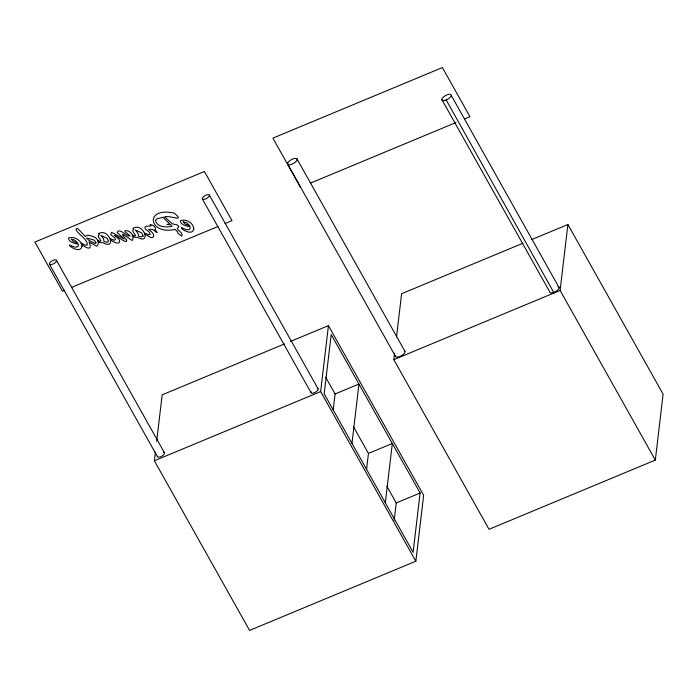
<?xml version="1.0" encoding="UTF-8"?>
<svg xmlns="http://www.w3.org/2000/svg" width="698" height="698" viewBox="0 0 698 698"><rect width="100%" height="100%" fill="white"/><g stroke="black" fill="none" stroke-linecap="round" stroke-linejoin="round"><path stroke-width="1.05" d="M290.377 341.488L328.444 325.643L423.651 495.292L415.86 561.218L249.579 630.425L154.371 460.776L155.392 452.13M156.675 441.319L162.163 394.85L284.365 343.983M415.86 561.218L320.652 391.569L328.444 325.643M333.173 410.145L335.084 393.986L325.652 377.173M351.958 443.326L358.964 384.048L335.084 393.986M366.546 469.606L368.448 453.438L353.624 427.01M531.832 239.527L567.893 224.52L663.1 394.169L655.317 460.095L489.028 529.293L393.829 359.644L394.588 353.162M396.508 336.951L401.612 293.718L522.819 243.279M385.322 502.778L392.328 443.5L368.448 453.438M394.204 520.202L396.237 502.953L386.805 486.14M420.117 493.015L413.111 552.301L324.195 393.846L331.192 334.569L420.117 493.015L396.237 502.953M554.046 292.968L446.214 99.971M655.317 460.095L560.11 290.438L567.893 224.52M395.522 355.875L395.487 356.032A5.348 2.155 -29.3 0 0 399.02 356.783L400.259 356.312A5.348 2.155 -29.3 0 0 404.884 352.464L405.058 351.766A5.348 2.155 -29.3 0 0 404.421 350.85M310.505 183.094L455.942 122.56M464.964 118.808L469.981 116.723L442.401 67.575L272.901 138.125L300.472 187.265M64.486 290.368L62.48 291.197L34.9 242.058L204.409 171.507L231.98 220.655L224.965 223.578M71.501 287.445L217.942 226.501M393.829 359.644L560.11 290.438M154.371 460.776L320.652 391.569M451.274 95.46L559.185 287.759M441.747 99.421L549.666 291.729M296.982 158.917L404.892 351.216M287.733 164.283L395.644 356.591M209.383 195.1A4.013 1.614 -29.3 0 1 204.715 199.253A4.013 1.614 -29.3 0 1 203.484 196.74A4.013 1.614 -29.3 0 1 209.383 195.1L318.131 388.899M202.341 198.965L311.099 392.756M56.468 260.319A4.013 1.614 -29.3 0 1 51.809 264.472A4.013 1.614 -29.3 0 1 50.579 261.959A4.013 1.614 -29.3 0 1 56.468 260.319L164.501 452.836A4.013 1.614 -29.3 0 1 161.229 456.457A4.013 1.614 -29.3 0 1 157.408 456.256M49.436 264.184L157.469 456.701M558.007 286.555A5.34 2.146 -29.3 0 1 556.55 290.944A5.34 2.146 -29.3 0 1 549.745 292.314M163.672 452.365A4.013 1.614 -29.3 0 1 164.196 452.522M317.302 388.428A4.013 1.614 -29.3 0 1 315.322 392.276A4.013 1.614 -29.3 0 1 311.212 391.779M155.497 220.332C156.701 227.321 166.534 227.723 172.109 226.204L170.609 224.721L166.953 224.442L169.815 223.997L164.213 218.605L163.637 217.139L157.19 218.727L155.497 220.332M178.801 226.527L177.292 228.621C178.112 230.532 183.932 233.865 181.672 236.16L177.964 233.437L177.624 231.954L175.207 229.398C148.377 235.496 144.154 206.18 174.369 213.195C185.816 222.906 169.326 214.757 164.754 216.999L172.528 223.936L176.952 224.756L178.801 226.527M126.704 240.121L126.408 241.412L124.951 241.438L114.585 235.331C123.694 241.717 119.131 246.621 110.528 239.772L110.249 238.541L113.983 240.278L115.589 239.527L114.612 237.669L110.712 234.659L111.479 232.303L124.061 238.917L117.168 232.364C119.454 227.016 127.132 237.59 130.098 235.889L125.029 231.78L124.994 230.724C129.296 229.59 134.923 235.715 132.585 240.016L131.974 240.391C127.341 237.538 116.653 228.822 126.704 240.121M98.383 242.189L98.052 244.475L96.69 246.289L89.021 241.953L90.321 245.452L89.929 247.912C86.788 248.916 84.013 245.905 81.57 244.379L81.282 243.122L85.819 245.312L87.381 244.85C86.892 238.166 78.926 235.2 75.96 229.712L76.824 228.325L78.377 229.171L85.4 236.535L87.014 235.174C91.264 235.584 97.772 237.128 98.383 242.189M98.688 233.751L99.282 234.894L98.383 235.505L98.374 236.718L101.053 240.923L99.797 241.29L97.868 240.505L98.139 241.665L100.521 242.721L102.824 242.651C116.95 250.547 109.429 228.272 99.011 233.385L98.688 233.751M133.187 228.386L133.78 229.529L132.873 230.148L132.873 231.352L135.552 235.558L134.295 235.924L132.367 235.139L132.637 236.299L135.019 237.364L137.323 237.285C151.449 245.19 143.928 222.906 133.51 228.028L133.187 228.386M71.414 239.239L73.211 241.386L77.853 243.131L74.773 240.103L71.414 239.239M183.269 221.851L185.066 223.997L189.699 225.742L186.619 222.714L183.269 221.851M150.201 224.704L151.038 226.056L145.847 226.292L144.922 227.26L145.516 229.162L149.276 232.085L150.236 234.371L148.709 234.685L144.809 233.202L145.079 234.362L150.567 237.39L152.286 237.652L153.49 236.77C154.502 233.42 150.785 231.178 148.657 229.328L152.635 229.372L157.05 232.722L156.788 231.596L154.755 229.956L155.549 229.354C155.828 226.894 152.478 224.494 150.201 224.704M95.975 242.695L95.452 243.48L93.471 242.73L88.576 240.138L86.596 237.957L94.247 240.138L95.975 242.695M287.742 163.035L287.576 163.733A5.348 2.155 -29.3 0 0 291.101 164.484L292.34 164.013A5.348 2.155 -29.3 0 0 296.973 160.165L297.139 159.467A5.348 2.155 -29.3 0 0 292.994 158.926A5.348 2.155 -29.3 0 0 287.742 163.035M81.954 246.438C80.767 252.467 72.714 248.549 69.879 245.984L69.626 244.928C72.112 245.914 75.707 248.54 78.211 246.333L78.307 244.221C74.887 243.262 69.154 242.799 68.474 238.489L68.762 237.966C74.032 235.924 81.936 240.47 81.954 246.438M193.8 229.049C192.613 235.078 184.569 231.16 181.724 228.595L181.48 227.539C183.967 228.525 187.553 231.151 190.065 228.944L190.153 226.841C186.741 225.873 181.009 225.41 180.32 221.1L180.616 220.577C185.886 218.535 193.782 223.081 193.8 229.049M108.618 241.395L107.082 242.293L103.985 241.456L103.566 238.768L100.817 235.339L107.064 238.201L108.618 241.395M143.107 236.029L141.581 236.927L138.474 236.09L138.064 233.402L135.316 229.974L141.563 232.835L143.107 236.029M444.992 100.399A5.34 2.146 -29.3 0 0 451.187 94.876A5.34 2.146 -29.3 0 0 443.352 97.057A5.34 2.146 -29.3 0 0 444.992 100.399"/></g></svg>
